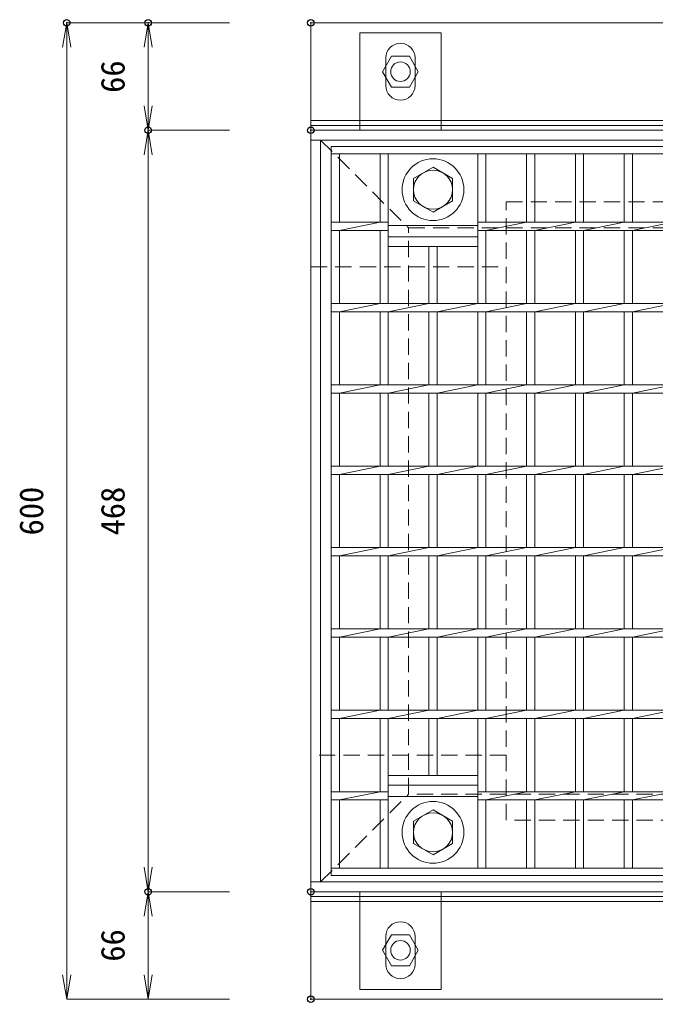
# Model space of a CAD drawing. Units: millimetres, scale not verified. Extents: x -3990 to -100, y -187 to 2653.
# Drawn here: x -2789 to -2398, y 1636 to 2240 of the extents above; entities that cross this region are included whole.
import ezdxf
from ezdxf.enums import TextEntityAlignment as Align

# ---------------------------------------------------------------- set-up
doc = ezdxf.new("R2010")
doc.units = ezdxf.units.MM
doc.header["$LTSCALE"] = 20
doc.header["$PDMODE"] = 32
doc.header["$PDSIZE"] = 4
doc.linetypes.add('USER1', pattern=[0.75, 0.5, -0.25])
for name, color, linetype, lineweight in [('0-3_KIJUN', 7, 'Continuous', 18), ('0-5_SUNPO', 3, 'Continuous', 18), ('0-6_UKEWAKU', 4, 'Continuous', 18), ('0-7_GRE', 5, 'Continuous', 18), ('0-9__0-0_0', 7, 'Continuous', 18)]:
    doc.layers.add(name, color=color, linetype=linetype, lineweight=lineweight)
doc.layers.add('0-A__0-2_DEFPOINTS', color=7, linetype='Continuous')
doc.styles.add('ＭＳ ゴシック', font='')
doc.styles.get('ＭＳ ゴシック').set_extended_font_data('MS Gothic')

# ---------------------------------------------------------------- blocks, each defined once
blk = doc.blocks.new('_OPEN')
at = {"layer": '0-9__0-0_0'}
blk.add_line((0, 0), (-1, 0), dxfattribs=at)
blk.add_lwpolyline([(-1, 0.167), (0, 0), (-1, -0.167)], dxfattribs=at)
blk = doc.blocks.new('_D15')
at = {"layer": '0-5_SUNPO'}
for p, q in [((1330.02, 2034.93), (1280.02, 2034.93)), ((1280.02, 1983.93), (1280.02, 2019.93)), ((1330.02, 1968.93), (1280.02, 1968.93))]:
    blk.add_line(p, q, dxfattribs=at)
at = {"layer": '0-A__0-2_DEFPOINTS'}
for p in [(1280.02, 2034.93), (1380.02, 2034.93), (1380.02, 1968.93)]:
    blk.add_point(p, dxfattribs=at)
at = {"layer": '0-5_SUNPO', "xscale": 15, "yscale": 15}
for p, rotation in [((1280.02, 2034.93), 90), ((1280.02, 1968.93), 270)]:
    blk.add_blockref('_OPEN', p, dxfattribs=dict(at, rotation=rotation))
at = {"layer": '0-5_SUNPO', "color": 7, "style": 'ＭＳ ゴシック'}
blk.add_text('66', height=14.66, rotation=90, dxfattribs=at).set_placement((1270.02, 1991.93), align=Align.BOTTOM_LEFT)
blk = doc.blocks.new('_D16')
at = {"layer": '0-5_SUNPO'}
for p, q in [((1330.02, 2568.93), (1280.02, 2568.93)), ((1280.02, 2517.93), (1280.02, 2553.93)), ((1330.02, 2502.93), (1280.02, 2502.93))]:
    blk.add_line(p, q, dxfattribs=at)
at = {"layer": '0-A__0-2_DEFPOINTS'}
for p in [(1280.02, 2568.93), (1380.02, 2568.93), (1380.02, 2502.93)]:
    blk.add_point(p, dxfattribs=at)
at = {"layer": '0-5_SUNPO', "xscale": 15, "yscale": 15}
for p, rotation in [((1280.02, 2568.93), 90), ((1280.02, 2502.93), 270)]:
    blk.add_blockref('_OPEN', p, dxfattribs=dict(at, rotation=rotation))
at = {"layer": '0-5_SUNPO', "color": 7, "style": 'ＭＳ ゴシック'}
blk.add_text('66', height=14.66, rotation=90, dxfattribs=at).set_placement((1270.02, 2525.93), align=Align.BOTTOM_LEFT)
blk = doc.blocks.new('_D17')
at = {"layer": '0-5_SUNPO'}
for p, q in [((1330.02, 2568.93), (1230.02, 2568.93)), ((1230.02, 1983.93), (1230.02, 2553.93)), ((1330.02, 1968.93), (1230.02, 1968.93))]:
    blk.add_line(p, q, dxfattribs=at)
at = {"layer": '0-A__0-2_DEFPOINTS'}
for p in [(1230.02, 2568.93), (1380.02, 2568.93), (1380.02, 1968.93)]:
    blk.add_point(p, dxfattribs=at)
at = {"layer": '0-5_SUNPO', "xscale": 15, "yscale": 15}
for p, rotation in [((1230.02, 2568.93), 90), ((1230.02, 1968.93), 270)]:
    blk.add_blockref('_OPEN', p, dxfattribs=dict(at, rotation=rotation))
at = {"layer": '0-5_SUNPO', "color": 7, "style": 'ＭＳ ゴシック'}
blk.add_text('600', height=14.66, rotation=90, dxfattribs=at).set_placement((1220.02, 2253.93), align=Align.BOTTOM_LEFT)
blk = doc.blocks.new('_D18')
at = {"layer": '0-5_SUNPO'}
for p, q in [((1330.02, 2502.93), (1280.02, 2502.93)), ((1280.02, 2049.93), (1280.02, 2487.93)), ((1330.02, 2034.93), (1280.02, 2034.93))]:
    blk.add_line(p, q, dxfattribs=at)
at = {"layer": '0-A__0-2_DEFPOINTS'}
for p in [(1280.02, 2502.93), (1380.02, 2502.93), (1380.02, 2034.93)]:
    blk.add_point(p, dxfattribs=at)
at = {"layer": '0-5_SUNPO', "xscale": 15, "yscale": 15}
for p, rotation in [((1280.02, 2502.93), 90), ((1280.02, 2034.93), 270)]:
    blk.add_blockref('_OPEN', p, dxfattribs=dict(at, rotation=rotation))
at = {"layer": '0-5_SUNPO', "color": 7, "style": 'ＭＳ ゴシック'}
blk.add_text('468', height=14.66, rotation=90, dxfattribs=at).set_placement((1270.02, 2253.93), align=Align.BOTTOM_LEFT)
blk = doc.blocks.new('_D20')
at = {"layer": '0-A__0-2_DEFPOINTS'}
blk.add_point((1380.02, 1968.93), dxfattribs=at)
blk = doc.blocks.new('A$C49FD1FB1')
at = {"layer": '0-7_GRE'}
for p, q in [((0, 448), (575, 448)), ((0, 443.5), (0, 448)), ((0, 448), (575, 448)), ((0, 0), (0, 448)), ((0, 443.5), (575, 443.5)), ((0, 401.5), (0, 443.5)), ((5, 401.5), (5, 443.5)), ((30, 401.5), (30, 443.5)), ((35, 401.5), (35, 443.5)), ((35, 443.5), (35, 392.5)), ((90, 401.5), (90, 443.5)), ((90, 392.5), (90, 443.5)), ((95, 401.5), (95, 443.5)), ((120, 401.5), (120, 443.5)), ((125, 401.5), (125, 443.5)), ((150, 401.5), (150, 443.5)), ((155, 401.5), (155, 443.5)), ((180, 401.5), (180, 443.5)), ((185, 401.5), (185, 443.5)), ((0, 401.5), (35, 401.5)), ((0, 396.5), (0, 401.5)), ((5, 396.5), (30, 401.5)), ((35, 396.5), (35, 401.5)), ((35, 399.5), (90, 399.5)), ((90, 401.5), (485, 401.5)), ((90, 396.5), (90, 401.5)), ((95, 396.5), (120, 401.5)), ((125, 396.5), (150, 401.5)), ((155, 396.5), (180, 401.5)), ((185, 396.5), (210, 401.5)), ((0, 396.5), (35, 396.5)), ((0, 351.5), (0, 396.5)), ((5, 351.5), (5, 396.5)), ((30, 351.5), (30, 396.5)), ((35, 351.5), (35, 396.5)), ((90, 396.5), (485, 396.5)), ((90, 351.5), (90, 396.5)), ((95, 351.5), (95, 396.5)), ((120, 351.5), (120, 396.5)), ((125, 351.5), (125, 396.5)), ((150, 351.5), (150, 396.5)), ((155, 351.5), (155, 396.5)), ((180, 351.5), (180, 396.5)), ((185, 351.5), (185, 396.5)), ((35, 392.5), (90, 392.5)), ((35, 386.5), (35, 392.5)), ((35, 392.5), (90, 392.5)), ((90, 386.5), (90, 392.5)), ((35, 386.5), (90, 386.5)), ((60, 351.5), (60, 386.5)), ((65, 351.5), (65, 386.5)), ((0, 351.5), (575, 351.5)), ((0, 346.5), (0, 351.5)), ((5, 346.5), (30, 351.5)), ((35, 346.5), (60, 351.5)), ((65, 346.5), (90, 351.5)), ((95, 346.5), (120, 351.5)), ((125, 346.5), (150, 351.5)), ((155, 346.5), (180, 351.5)), ((185, 346.5), (210, 351.5)), ((0, 346.5), (575, 346.5)), ((0, 301.5), (0, 346.5)), ((5, 301.5), (5, 346.5)), ((30, 301.5), (30, 346.5)), ((35, 301.5), (35, 346.5)), ((60, 301.5), (60, 346.5)), ((65, 301.5), (65, 346.5)), ((90, 301.5), (90, 346.5)), ((95, 301.5), (95, 346.5)), ((120, 301.5), (120, 346.5)), ((125, 301.5), (125, 346.5)), ((150, 301.5), (150, 346.5)), ((155, 301.5), (155, 346.5)), ((180, 301.5), (180, 346.5)), ((185, 301.5), (185, 346.5)), ((0, 301.5), (575, 301.5)), ((0, 296.5), (0, 301.5)), ((0, 296.5), (575, 296.5)), ((0, 251.5), (0, 296.5)), ((5, 296.5), (30, 301.5)), ((5, 251.5), (5, 296.5)), ((30, 251.5), (30, 296.5)), ((35, 296.5), (60, 301.5)), ((35, 251.5), (35, 296.5)), ((60, 251.5), (60, 296.5)), ((65, 296.5), (90, 301.5)), ((65, 251.5), (65, 296.5)), ((90, 251.5), (90, 296.5)), ((95, 296.5), (120, 301.5)), ((95, 251.5), (95, 296.5)), ((120, 251.5), (120, 296.5)), ((125, 296.5), (150, 301.5)), ((125, 251.5), (125, 296.5)), ((150, 251.5), (150, 296.5)), ((155, 296.5), (180, 301.5)), ((155, 251.5), (155, 296.5)), ((180, 251.5), (180, 296.5)), ((185, 296.5), (210, 301.5)), ((185, 251.5), (185, 296.5)), ((0, 251.5), (575, 251.5)), ((0, 246.5), (0, 251.5)), ((5, 246.5), (30, 251.5)), ((35, 246.5), (60, 251.5)), ((65, 246.5), (90, 251.5)), ((95, 246.5), (120, 251.5)), ((125, 246.5), (150, 251.5)), ((155, 246.5), (180, 251.5)), ((185, 246.5), (210, 251.5)), ((0, 246.5), (575, 246.5)), ((0, 201.5), (0, 246.5)), ((5, 201.5), (5, 246.5)), ((30, 201.5), (30, 246.5)), ((35, 201.5), (35, 246.5)), ((60, 201.5), (60, 246.5)), ((65, 201.5), (65, 246.5)), ((90, 201.5), (90, 246.5)), ((95, 201.5), (95, 246.5)), ((120, 201.5), (120, 246.5)), ((125, 201.5), (125, 246.5)), ((150, 201.5), (150, 246.5)), ((155, 201.5), (155, 246.5)), ((180, 201.5), (180, 246.5)), ((185, 201.5), (185, 246.5)), ((0, 201.5), (575, 201.5)), ((0, 196.5), (0, 201.5)), ((5, 196.5), (30, 201.5)), ((35, 196.5), (60, 201.5)), ((65, 196.5), (90, 201.5)), ((95, 196.5), (120, 201.5)), ((125, 196.5), (150, 201.5)), ((155, 196.5), (180, 201.5)), ((185, 196.5), (210, 201.5)), ((0, 196.5), (575, 196.5)), ((0, 151.5), (0, 196.5)), ((5, 151.5), (5, 196.5)), ((30, 151.5), (30, 196.5)), ((35, 151.5), (35, 196.5)), ((60, 151.5), (60, 196.5)), ((65, 151.5), (65, 196.5)), ((90, 151.5), (90, 196.5)), ((95, 151.5), (95, 196.5)), ((120, 151.5), (120, 196.5)), ((125, 151.5), (125, 196.5)), ((150, 151.5), (150, 196.5)), ((155, 151.5), (155, 196.5)), ((180, 151.5), (180, 196.5)), ((185, 151.5), (185, 196.5)), ((0, 151.5), (575, 151.5)), ((0, 146.5), (0, 151.5)), ((5, 146.5), (30, 151.5)), ((35, 146.5), (60, 151.5)), ((65, 146.5), (90, 151.5)), ((95, 146.5), (120, 151.5)), ((125, 146.5), (150, 151.5)), ((155, 146.5), (180, 151.5)), ((185, 146.5), (210, 151.5)), ((0, 146.5), (575, 146.5)), ((0, 101.5), (0, 146.5)), ((5, 101.5), (5, 146.5)), ((30, 101.5), (30, 146.5)), ((35, 101.5), (35, 146.5)), ((60, 101.5), (60, 146.5)), ((65, 101.5), (65, 146.5)), ((90, 101.5), (90, 146.5)), ((95, 101.5), (95, 146.5)), ((120, 101.5), (120, 146.5)), ((125, 101.5), (125, 146.5)), ((150, 101.5), (150, 146.5)), ((155, 101.5), (155, 146.5)), ((180, 101.5), (180, 146.5)), ((185, 101.5), (185, 146.5)), ((0, 101.5), (575, 101.5)), ((0, 96.5), (0, 101.5)), ((5, 96.5), (30, 101.5)), ((35, 96.5), (60, 101.5)), ((65, 96.5), (90, 101.5)), ((95, 96.5), (120, 101.5)), ((125, 96.5), (150, 101.5)), ((155, 96.5), (180, 101.5)), ((185, 96.5), (210, 101.5)), ((0, 96.5), (575, 96.5)), ((0, 51.5), (0, 96.5)), ((5, 51.5), (5, 96.5)), ((30, 51.5), (30, 96.5)), ((35, 51.5), (35, 96.5)), ((60, 61.5), (60, 96.5)), ((65, 61.5), (65, 96.5)), ((90, 51.5), (90, 96.5)), ((95, 51.5), (95, 96.5)), ((120, 51.5), (120, 96.5)), ((125, 51.5), (125, 96.5)), ((150, 51.5), (150, 96.5)), ((155, 51.5), (155, 96.5)), ((180, 51.5), (180, 96.5)), ((185, 51.5), (185, 96.5)), ((35, 61.5), (90, 61.5)), ((35, 55.5), (35, 61.5)), ((90, 55.5), (90, 61.5)), ((35, 55.5), (90, 55.5)), ((35, 55.5), (90, 55.5)), ((35, 4.5), (35, 55.5)), ((90, 55.5), (90, 4.5)), ((0, 51.5), (35, 51.5)), ((0, 46.5), (0, 51.5)), ((5, 46.5), (30, 51.5)), ((35, 46.5), (35, 51.5)), ((35, 48.5), (90, 48.5)), ((90, 51.5), (485, 51.5)), ((90, 46.5), (90, 51.5)), ((95, 46.5), (120, 51.5)), ((125, 46.5), (150, 51.5)), ((155, 46.5), (180, 51.5)), ((185, 46.5), (210, 51.5)), ((0, 46.5), (35, 46.5)), ((0, 4.5), (0, 46.5)), ((5, 4.5), (5, 46.5)), ((30, 4.5), (30, 46.5)), ((35, 4.5), (35, 46.5)), ((90, 46.5), (485, 46.5)), ((90, 4.5), (90, 46.5)), ((95, 4.5), (95, 46.5)), ((120, 4.5), (120, 46.5)), ((125, 4.5), (125, 46.5)), ((150, 4.5), (150, 46.5)), ((155, 4.5), (155, 46.5)), ((180, 4.5), (180, 46.5)), ((185, 4.5), (185, 46.5)), ((0, 4.5), (575, 4.5)), ((0, 0), (0, 4.5)), ((0, 0), (575, 0)), ((0, 0), (575, 0))]:
    blk.add_line(p, q, dxfattribs=at)
for points in [[(62.5, 435.36), (50.5, 428.43), (50.5, 414.57), (62.5, 407.64), (74.5, 414.57), (74.5, 428.43)], [(62.5, 12.64), (50.5, 19.57), (50.5, 33.43), (62.5, 40.36), (74.5, 33.43), (74.5, 19.57)]]:
    blk.add_lwpolyline(points, close=True, dxfattribs=at)
for centre, radius in [((62.5, 421.5), 19), ((62.5, 421.5), 12), ((62.5, 26.5), 19), ((62.5, 26.5), 12)]:
    blk.add_circle(centre, radius, dxfattribs=at)
blk = doc.blocks.new('A$C4D5F7D29')
at = {"layer": '0-6_UKEWAKU'}
for p, q in [((30, 528), (30, 468)), ((30, 528), (80, 528)), ((80, 528), (80, 468)), ((46, 495.5), (46, 512.5)), ((64, 495.5), (64, 512.5)), ((30, 474), (80, 474)), ((0, 468), (0, 0)), ((0, 462), (600, 462)), ((6, 6), (6, 462)), ((600, 6), (0, 6)), ((30, -60), (30, 0)), ((80, -60), (80, 0)), ((30, -6), (80, -6)), ((46, -44.5), (46, -27.5)), ((64, -44.5), (64, -27.5)), ((30, -60), (80, -60))]:
    blk.add_line(p, q, dxfattribs=at)
at = {"layer": '0-6_UKEWAKU', "linetype": 'USER1'}
for p, q in [((6, 462), (60, 408)), ((60, 408), (540, 408)), ((60, 60), (60, 408)), ((6, 6), (60, 60)), ((540, 60), (60, 60))]:
    blk.add_line(p, q, dxfattribs=at)
at = {"layer": '0-6_UKEWAKU'}
blk.add_lwpolyline([(0, 468), (600, 468), (600, 0), (0, 0)], dxfattribs=at)
for centre, start, end in [((55, 512.5), 0, 180), ((55, 495.5), 180, 0), ((55, -27.5), 0, 180), ((55, -44.5), 180, 0)]:
    blk.add_arc(centre, 9, start, end, dxfattribs=at)

msp = doc.modelspace()

# ---------------------------------------------------------------- linework, layer by layer
at = {"layer": '0-3_KIJUN'}
for points in [[(-2609.99, 1637.71), (-2009.99, 1637.71), (-2009.99, 2237.71), (-2609.99, 2237.71)], [(-2009.99, 2177.71), (-2609.99, 2177.71), (-2609.99, 2174.71), (-2009.99, 2174.71)], [(-2009.99, 1697.71), (-2609.99, 1697.71), (-2609.99, 1700.71), (-2009.99, 1700.71)]]:
    msp.add_lwpolyline(points, close=True, dxfattribs=at)
at = {"layer": '0-3_KIJUN', "linetype": 'USER1'}
msp.add_lwpolyline([(-2489.99, 2127.71), (-2129.99, 2127.71), (-2129.99, 1747.71), (-2489.99, 1747.71)], close=True, dxfattribs=at)
msp.add_lwpolyline([(-2609.99, 2087.71), (-2489.99, 2087.71), (-2489.99, 1787.71), (-2609.99, 1787.71)], dxfattribs=at)
at = {"layer": '0-3_KIJUN'}
for centre in [(-2554.99, 2207.71), (-2554.99, 1667.71)]:
    msp.add_circle(centre, 6, dxfattribs=at)
at = {"layer": '0-7_GRE'}
for points in [[(-2560.47, 2217.2), (-2565.94, 2207.71), (-2560.47, 2198.23), (-2549.52, 2198.23), (-2544.04, 2207.71), (-2549.52, 2217.2)], [(-2560.47, 1677.2), (-2565.94, 1667.71), (-2560.47, 1658.23), (-2549.52, 1658.23), (-2544.04, 1667.71), (-2549.52, 1677.2)]]:
    msp.add_lwpolyline(points, close=True, dxfattribs=at)

# ---------------------------------------------------------------- block references
at = {"layer": '0-5_SUNPO'}
for name in ['_D17', '_D16', '_D18', '_D15', '_D20']:
    msp.add_blockref(name, (-3990.01, -331.21), dxfattribs=at)
at = {"layer": '0-6_UKEWAKU'}
msp.add_blockref('A$C4D5F7D29', (-2609.99, 1703.71), dxfattribs=at)
at = {"layer": '0-7_GRE'}
msp.add_blockref('A$C49FD1FB1', (-2597.49, 1713.71), dxfattribs=at)

doc.saveas('drawing.dxf')
